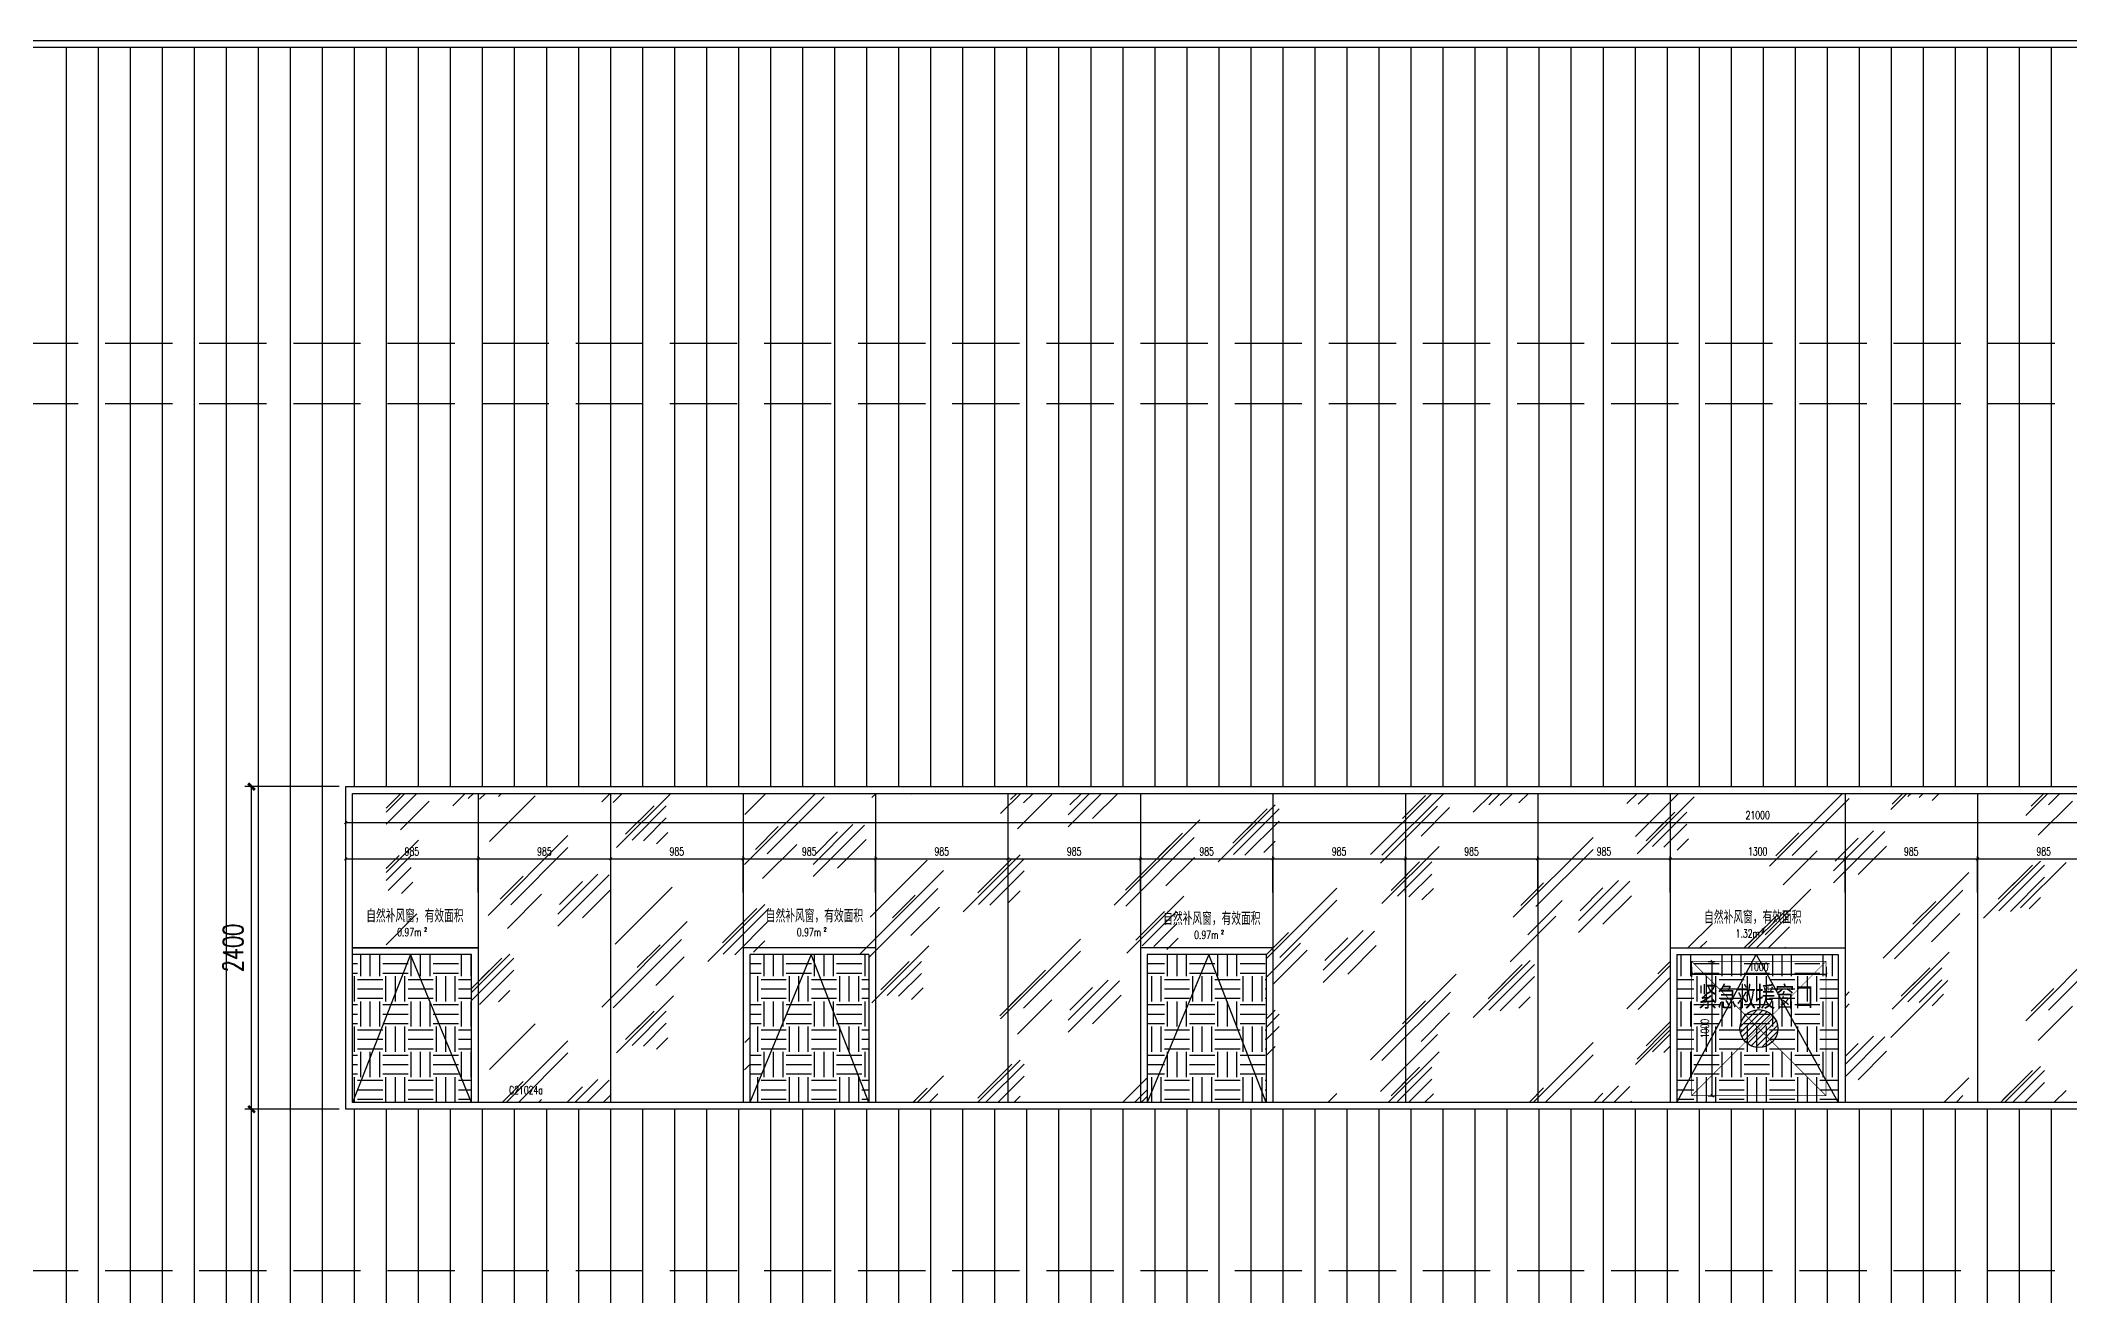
# Model space of a CAD drawing. Extents: x -2377130 to 293730, y -2 to 754590.
# Drawn here: x -158069 to -142981, y 526402 to 535737 of the extents above; entities that cross this region are included whole.
import ezdxf

# ---------------------------------------------------------------- set-up
doc = ezdxf.new("R2010")
doc.units = 0
doc.header["$LTSCALE"] = 1000
doc.header["$MEASUREMENT"] = 0
for name, pattern in [('__DASH', [0.35, 0.25, -0.1]), ('DASH', [0.35, 0.25, -0.1]), ('DOTE', [2.42, 2, -0.2, 0.02, -0.2])]:
    doc.linetypes.add(name, pattern=pattern)
doc.layers.get('Defpoints').update_dxf_attribs({"color": 210})
for name, color, linetype in [('A-AXIS-DOTE', 14, 'DOTE'), ('A-AXIS-DP', 126, 'Continuous'), ('A-HATCH-2', 251, 'Continuous'), ('A-LIN-V', 9, 'Continuous'), ('A-WINDOW', 140, 'Continuous'), ('A-云线', 50, 'Continuous'), ('A-门窗表显示尺寸', 160, 'Continuous'), ('SPACE_HATCH', 8, 'Continuous'), ('参考线', 8, 'Continuous')]:
    doc.layers.add(name, color=color, linetype=linetype)
doc.layers.add('A-WALL-HATCH', color=8, linetype='Continuous', lineweight=13)
doc.layers.add('A-加建区域', color=47, linetype='Continuous', plot=False)
doc.styles.add('_TCH_DIM_T3', font='SIMPLEX', dxfattribs={"width": 0.705882, "bigfont": 'GBCBIG'})
doc.styles.add('_TCH_SPACE', font='SIMPLEX', dxfattribs={"height": 5, "bigfont": 'GBCBIG'})
doc.styles.add('A-DIM_T3', font='SIMPLEX', dxfattribs={"width": 0.705882, "bigfont": 'GBCBIG'})
doc.styles.add('A-STANDARD', font='SIMPLEX', dxfattribs={"bigfont": 'GBCBIG'})
doc.styles.add('STYLE1', font='')
doc.styles.get('STYLE1').set_extended_font_data('SimSun')
doc.dimstyles.new('_TCH_ARCH&&20', dxfattribs={"dimtxt": 59.5, "dimasz": 20, "dimexe": 20, "dimexo": 20, "dimgap": 25.25, "dimtad": 1, "dimdec": 0, "dimzin": 0, "dimdsep": 46, "dimtxsty": '_TCH_DIM_T3', "dimblk": 'ARCHTICK', "dimcen": 0.09, "dimclrt": 7, "dimazin": 2, "dimtfac": 1, "dimtdec": 0, "dimtix": 1, "dimtmove": 2, "dimatfit": 3, "dimfxl": 0, "dimtolj": 1, "dimtzin": 0, "dimarcsym": 0})
doc.dimstyles.new('A-DIM&&20', dxfattribs={"dimtxt": 59.5, "dimasz": 20, "dimexe": 20, "dimexo": 20, "dimgap": 25.25, "dimtad": 1, "dimdec": 0, "dimzin": 0, "dimdsep": 46, "dimtxsty": 'A-DIM_T3', "dimblk": 'ARCHTICK', "dimcen": 0.09, "dimclrt": 7, "dimazin": 2, "dimtfac": 1, "dimtdec": 0, "dimtix": 1, "dimtmove": 2, "dimatfit": 3, "dimfxl": 0, "dimtolj": 1, "dimtzin": 0, "dimarcsym": 0})
pattern_1 = [(0, (-244398.66, 10550), (187.5, 187.5), [187.5, -187.5]), (0, (-244398.66, 10620.31), (187.5, 187.5), [187.5, -187.5]), (0, (-244398.66, 10690.63), (187.5, 187.5), [187.5, -187.5]), (90, (-244375.23, 10714.06), (-187.5, 187.5), [187.5, -187.5]), (90, (-244304.91, 10714.06), (-187.5, 187.5), [187.5, -187.5]), (90, (-244234.6, 10714.06), (-187.5, 187.5), [187.5, -187.5])]

# ---------------------------------------------------------------- blocks, each defined once
blk = doc.blocks.new('_ArchTick')
at = {"color": 0, "linetype": 'ByBlock', "const_width": 0.4}
blk.add_lwpolyline([(-0.5, -0.5), (0.5, 0.5)], dxfattribs=at)
blk = doc.blocks.new('*D388')
at = {"layer": 'A-加建区域', "color": 0, "lineweight": -2}
for p, q in [((-213333, 538419), (-213333, 538345)), ((-213333, 538365), (-212333, 538365)), ((-212333, 538419), (-212333, 538345))]:
    blk.add_line(p, q, dxfattribs=at)
at = {"layer": 'Defpoints', "color": 0}
for p in [(-213333, 538439), (-212333, 538439), (-212333, 538365)]:
    blk.add_point(p, dxfattribs=at)
at = {"layer": 'A-加建区域', "color": 0, "lineweight": -2, "xscale": 20, "yscale": 20, "zscale": 20, "rotation": 180}
blk.add_blockref('_ArchTick', (-213333, 538365), dxfattribs=at)
at = {"layer": 'A-加建区域', "color": 0, "lineweight": -2, "xscale": 20, "yscale": 20, "zscale": 20}
blk.add_blockref('_ArchTick', (-212333, 538365), dxfattribs=at)
at = {"layer": 'A-加建区域', "color": 7, "insert": (-212833, 538420), "char_height": 59.5, "attachment_point": 5, "style": '_TCH_DIM_T3'}
blk.add_mtext('\\A1;1000', dxfattribs=at)
blk = doc.blocks.new('*D389')
at = {"layer": 'A-加建区域', "color": 0, "lineweight": -2}
for p, q in [((-213211, 538460), (-213160, 538460)), ((-213180, 537460), (-213180, 538460)), ((-213211, 537460), (-213160, 537460))]:
    blk.add_line(p, q, dxfattribs=at)
at = {"layer": 'Defpoints', "color": 0}
for p in [(-213231, 538460), (-213180, 538460), (-213231, 537460)]:
    blk.add_point(p, dxfattribs=at)
at = {"layer": 'A-加建区域', "color": 0, "lineweight": -2, "xscale": 20, "yscale": 20, "zscale": 20}
for p, rotation in [((-213180, 538460), 90), ((-213180, 537460), 270)]:
    blk.add_blockref('_ArchTick', p, dxfattribs=dict(at, rotation=rotation))
at = {"layer": 'A-加建区域', "color": 7, "insert": (-213235, 537960), "char_height": 59.5, "attachment_point": 5, "rotation": 90, "style": '_TCH_DIM_T3'}
blk.add_mtext('\\A1;1000', dxfattribs=at)
blk = doc.blocks.new('*D1477')
at = {"layer": 'A-门窗表显示尺寸', "color": 0, "lineweight": -2}
for p, q in [((-155799, 529673), (-155799, 529940)), ((-155799, 529920), (-134799, 529920)), ((-134799, 529673), (-134799, 529940))]:
    blk.add_line(p, q, dxfattribs=at)
at = {"layer": 'Defpoints', "color": 0}
for p in [(-134799, 529920), (-155799, 529653), (-134799, 529653)]:
    blk.add_point(p, dxfattribs=at)
at = {"layer": 'A-门窗表显示尺寸', "color": 0, "lineweight": -2, "xscale": 20, "yscale": 20, "zscale": 20, "rotation": 180}
blk.add_blockref('_ArchTick', (-155799, 529920), dxfattribs=at)
at = {"layer": 'A-门窗表显示尺寸', "color": 0, "lineweight": -2, "xscale": 20, "yscale": 20, "zscale": 20}
blk.add_blockref('_ArchTick', (-134799, 529920), dxfattribs=at)
at = {"layer": 'A-门窗表显示尺寸', "color": 7, "insert": (-145299, 529975), "char_height": 59.5, "attachment_point": 5, "style": 'A-DIM_T3'}
blk.add_mtext('\\A1;21000', dxfattribs=at)
blk = doc.blocks.new('*D1462')
at = {"layer": 'A-门窗表显示尺寸', "color": 0, "lineweight": -2}
for p, q in [((-143664, 529400), (-143664, 529670)), ((-143664, 529650), (-142679, 529650)), ((-142679, 529400), (-142679, 529670))]:
    blk.add_line(p, q, dxfattribs=at)
at = {"layer": 'Defpoints', "color": 0}
for p in [(-142679, 529650), (-143664, 529380), (-142679, 529380)]:
    blk.add_point(p, dxfattribs=at)
at = {"layer": 'A-门窗表显示尺寸', "color": 0, "lineweight": -2, "xscale": 20, "yscale": 20, "zscale": 20, "rotation": 180}
blk.add_blockref('_ArchTick', (-143664, 529650), dxfattribs=at)
at = {"layer": 'A-门窗表显示尺寸', "color": 0, "lineweight": -2, "xscale": 20, "yscale": 20, "zscale": 20}
blk.add_blockref('_ArchTick', (-142679, 529650), dxfattribs=at)
at = {"layer": 'A-门窗表显示尺寸', "color": 7, "insert": (-143172, 529705), "char_height": 59.5, "attachment_point": 5, "style": 'A-DIM_T3'}
blk.add_mtext('\\A1;985', dxfattribs=at)
blk = doc.blocks.new('*D1463')
at = {"layer": 'A-门窗表显示尺寸', "color": 0, "lineweight": -2}
for p, q in [((-144649, 529400), (-144649, 529670)), ((-144649, 529650), (-143664, 529650)), ((-143664, 529400), (-143664, 529670))]:
    blk.add_line(p, q, dxfattribs=at)
at = {"layer": 'Defpoints', "color": 0}
for p in [(-143664, 529650), (-144649, 529380), (-143664, 529380)]:
    blk.add_point(p, dxfattribs=at)
at = {"layer": 'A-门窗表显示尺寸', "color": 0, "lineweight": -2, "xscale": 20, "yscale": 20, "zscale": 20, "rotation": 180}
blk.add_blockref('_ArchTick', (-144649, 529650), dxfattribs=at)
at = {"layer": 'A-门窗表显示尺寸', "color": 0, "lineweight": -2, "xscale": 20, "yscale": 20, "zscale": 20}
blk.add_blockref('_ArchTick', (-143664, 529650), dxfattribs=at)
at = {"layer": 'A-门窗表显示尺寸', "color": 7, "insert": (-144157, 529705), "char_height": 59.5, "attachment_point": 5, "style": 'A-DIM_T3'}
blk.add_mtext('\\A1;985', dxfattribs=at)
blk = doc.blocks.new('*D1464')
at = {"layer": 'A-门窗表显示尺寸', "color": 0, "lineweight": -2}
for p, q in [((-145949, 529400), (-145949, 529670)), ((-145949, 529650), (-144649, 529650)), ((-144649, 529400), (-144649, 529670))]:
    blk.add_line(p, q, dxfattribs=at)
at = {"layer": 'Defpoints', "color": 0}
for p in [(-144649, 529650), (-145949, 529380), (-144649, 529380)]:
    blk.add_point(p, dxfattribs=at)
at = {"layer": 'A-门窗表显示尺寸', "color": 0, "lineweight": -2, "xscale": 20, "yscale": 20, "zscale": 20, "rotation": 180}
blk.add_blockref('_ArchTick', (-145949, 529650), dxfattribs=at)
at = {"layer": 'A-门窗表显示尺寸', "color": 0, "lineweight": -2, "xscale": 20, "yscale": 20, "zscale": 20}
blk.add_blockref('_ArchTick', (-144649, 529650), dxfattribs=at)
at = {"layer": 'A-门窗表显示尺寸', "color": 7, "insert": (-145299, 529705), "char_height": 59.5, "attachment_point": 5, "style": 'A-DIM_T3'}
blk.add_mtext('\\A1;1300', dxfattribs=at)
blk = doc.blocks.new('*D1465')
at = {"layer": 'A-门窗表显示尺寸', "color": 0, "lineweight": -2}
for p, q in [((-146934, 529400), (-146934, 529670)), ((-146934, 529650), (-145949, 529650)), ((-145949, 529400), (-145949, 529670))]:
    blk.add_line(p, q, dxfattribs=at)
at = {"layer": 'Defpoints', "color": 0}
for p in [(-145949, 529650), (-146934, 529380), (-145949, 529380)]:
    blk.add_point(p, dxfattribs=at)
at = {"layer": 'A-门窗表显示尺寸', "color": 0, "lineweight": -2, "xscale": 20, "yscale": 20, "zscale": 20, "rotation": 180}
blk.add_blockref('_ArchTick', (-146934, 529650), dxfattribs=at)
at = {"layer": 'A-门窗表显示尺寸', "color": 0, "lineweight": -2, "xscale": 20, "yscale": 20, "zscale": 20}
blk.add_blockref('_ArchTick', (-145949, 529650), dxfattribs=at)
at = {"layer": 'A-门窗表显示尺寸', "color": 7, "insert": (-146442, 529705), "char_height": 59.5, "attachment_point": 5, "style": 'A-DIM_T3'}
blk.add_mtext('\\A1;985', dxfattribs=at)
blk = doc.blocks.new('*D1466')
at = {"layer": 'A-门窗表显示尺寸', "color": 0, "lineweight": -2}
for p, q in [((-147919, 529400), (-147919, 529670)), ((-147919, 529650), (-146934, 529650)), ((-146934, 529400), (-146934, 529670))]:
    blk.add_line(p, q, dxfattribs=at)
at = {"layer": 'Defpoints', "color": 0}
for p in [(-146934, 529650), (-147919, 529380), (-146934, 529380)]:
    blk.add_point(p, dxfattribs=at)
at = {"layer": 'A-门窗表显示尺寸', "color": 0, "lineweight": -2, "xscale": 20, "yscale": 20, "zscale": 20, "rotation": 180}
blk.add_blockref('_ArchTick', (-147919, 529650), dxfattribs=at)
at = {"layer": 'A-门窗表显示尺寸', "color": 0, "lineweight": -2, "xscale": 20, "yscale": 20, "zscale": 20}
blk.add_blockref('_ArchTick', (-146934, 529650), dxfattribs=at)
at = {"layer": 'A-门窗表显示尺寸', "color": 7, "insert": (-147427, 529705), "char_height": 59.5, "attachment_point": 5, "style": 'A-DIM_T3'}
blk.add_mtext('\\A1;985', dxfattribs=at)
blk = doc.blocks.new('*D1467')
at = {"layer": 'A-门窗表显示尺寸', "color": 0, "lineweight": -2}
for p, q in [((-148904, 529400), (-148904, 529670)), ((-148904, 529650), (-147919, 529650)), ((-147919, 529400), (-147919, 529670))]:
    blk.add_line(p, q, dxfattribs=at)
at = {"layer": 'Defpoints', "color": 0}
for p in [(-147919, 529650), (-148904, 529380), (-147919, 529380)]:
    blk.add_point(p, dxfattribs=at)
at = {"layer": 'A-门窗表显示尺寸', "color": 0, "lineweight": -2, "xscale": 20, "yscale": 20, "zscale": 20, "rotation": 180}
blk.add_blockref('_ArchTick', (-148904, 529650), dxfattribs=at)
at = {"layer": 'A-门窗表显示尺寸', "color": 0, "lineweight": -2, "xscale": 20, "yscale": 20, "zscale": 20}
blk.add_blockref('_ArchTick', (-147919, 529650), dxfattribs=at)
at = {"layer": 'A-门窗表显示尺寸', "color": 7, "insert": (-148412, 529705), "char_height": 59.5, "attachment_point": 5, "style": 'A-DIM_T3'}
blk.add_mtext('\\A1;985', dxfattribs=at)
blk = doc.blocks.new('*D1468')
at = {"layer": 'A-门窗表显示尺寸', "color": 0, "lineweight": -2}
for p, q in [((-149889, 529400), (-149889, 529670)), ((-149889, 529650), (-148904, 529650)), ((-148904, 529400), (-148904, 529670))]:
    blk.add_line(p, q, dxfattribs=at)
at = {"layer": 'Defpoints', "color": 0}
for p in [(-148904, 529650), (-149889, 529380), (-148904, 529380)]:
    blk.add_point(p, dxfattribs=at)
at = {"layer": 'A-门窗表显示尺寸', "color": 0, "lineweight": -2, "xscale": 20, "yscale": 20, "zscale": 20, "rotation": 180}
blk.add_blockref('_ArchTick', (-149889, 529650), dxfattribs=at)
at = {"layer": 'A-门窗表显示尺寸', "color": 0, "lineweight": -2, "xscale": 20, "yscale": 20, "zscale": 20}
blk.add_blockref('_ArchTick', (-148904, 529650), dxfattribs=at)
at = {"layer": 'A-门窗表显示尺寸', "color": 7, "insert": (-149397, 529705), "char_height": 59.5, "attachment_point": 5, "style": 'A-DIM_T3'}
blk.add_mtext('\\A1;985', dxfattribs=at)
blk = doc.blocks.new('*D1469')
at = {"layer": 'A-门窗表显示尺寸', "color": 0, "lineweight": -2}
for p, q in [((-150874, 529400), (-150874, 529670)), ((-150874, 529650), (-149889, 529650)), ((-149889, 529400), (-149889, 529670))]:
    blk.add_line(p, q, dxfattribs=at)
at = {"layer": 'Defpoints', "color": 0}
for p in [(-149889, 529650), (-150874, 529380), (-149889, 529380)]:
    blk.add_point(p, dxfattribs=at)
at = {"layer": 'A-门窗表显示尺寸', "color": 0, "lineweight": -2, "xscale": 20, "yscale": 20, "zscale": 20, "rotation": 180}
blk.add_blockref('_ArchTick', (-150874, 529650), dxfattribs=at)
at = {"layer": 'A-门窗表显示尺寸', "color": 0, "lineweight": -2, "xscale": 20, "yscale": 20, "zscale": 20}
blk.add_blockref('_ArchTick', (-149889, 529650), dxfattribs=at)
at = {"layer": 'A-门窗表显示尺寸', "color": 7, "insert": (-150382, 529705), "char_height": 59.5, "attachment_point": 5, "style": 'A-DIM_T3'}
blk.add_mtext('\\A1;985', dxfattribs=at)
blk = doc.blocks.new('*D1470')
at = {"layer": 'A-门窗表显示尺寸', "color": 0, "lineweight": -2}
for p, q in [((-151859, 529400), (-151859, 529670)), ((-151859, 529650), (-150874, 529650)), ((-150874, 529400), (-150874, 529670))]:
    blk.add_line(p, q, dxfattribs=at)
at = {"layer": 'Defpoints', "color": 0}
for p in [(-150874, 529650), (-151859, 529380), (-150874, 529380)]:
    blk.add_point(p, dxfattribs=at)
at = {"layer": 'A-门窗表显示尺寸', "color": 0, "lineweight": -2, "xscale": 20, "yscale": 20, "zscale": 20, "rotation": 180}
blk.add_blockref('_ArchTick', (-151859, 529650), dxfattribs=at)
at = {"layer": 'A-门窗表显示尺寸', "color": 0, "lineweight": -2, "xscale": 20, "yscale": 20, "zscale": 20}
blk.add_blockref('_ArchTick', (-150874, 529650), dxfattribs=at)
at = {"layer": 'A-门窗表显示尺寸', "color": 7, "insert": (-151367, 529705), "char_height": 59.5, "attachment_point": 5, "style": 'A-DIM_T3'}
blk.add_mtext('\\A1;985', dxfattribs=at)
blk = doc.blocks.new('*D1471')
at = {"layer": 'A-门窗表显示尺寸', "color": 0, "lineweight": -2}
for p, q in [((-152844, 529400), (-152844, 529670)), ((-152844, 529650), (-151859, 529650)), ((-151859, 529400), (-151859, 529670))]:
    blk.add_line(p, q, dxfattribs=at)
at = {"layer": 'Defpoints', "color": 0}
for p in [(-151859, 529650), (-152844, 529380), (-151859, 529380)]:
    blk.add_point(p, dxfattribs=at)
at = {"layer": 'A-门窗表显示尺寸', "color": 0, "lineweight": -2, "xscale": 20, "yscale": 20, "zscale": 20, "rotation": 180}
blk.add_blockref('_ArchTick', (-152844, 529650), dxfattribs=at)
at = {"layer": 'A-门窗表显示尺寸', "color": 0, "lineweight": -2, "xscale": 20, "yscale": 20, "zscale": 20}
blk.add_blockref('_ArchTick', (-151859, 529650), dxfattribs=at)
at = {"layer": 'A-门窗表显示尺寸', "color": 7, "insert": (-152352, 529705), "char_height": 59.5, "attachment_point": 5, "style": 'A-DIM_T3'}
blk.add_mtext('\\A1;985', dxfattribs=at)
blk = doc.blocks.new('*D1472')
at = {"layer": 'A-门窗表显示尺寸', "color": 0, "lineweight": -2}
for p, q in [((-153829, 529400), (-153829, 529670)), ((-153829, 529650), (-152844, 529650)), ((-152844, 529400), (-152844, 529670))]:
    blk.add_line(p, q, dxfattribs=at)
at = {"layer": 'Defpoints', "color": 0}
for p in [(-152844, 529650), (-153829, 529380), (-152844, 529380)]:
    blk.add_point(p, dxfattribs=at)
at = {"layer": 'A-门窗表显示尺寸', "color": 0, "lineweight": -2, "xscale": 20, "yscale": 20, "zscale": 20, "rotation": 180}
blk.add_blockref('_ArchTick', (-153829, 529650), dxfattribs=at)
at = {"layer": 'A-门窗表显示尺寸', "color": 0, "lineweight": -2, "xscale": 20, "yscale": 20, "zscale": 20}
blk.add_blockref('_ArchTick', (-152844, 529650), dxfattribs=at)
at = {"layer": 'A-门窗表显示尺寸', "color": 7, "insert": (-153337, 529705), "char_height": 59.5, "attachment_point": 5, "style": 'A-DIM_T3'}
blk.add_mtext('\\A1;985', dxfattribs=at)
blk = doc.blocks.new('*D1473')
at = {"layer": 'A-门窗表显示尺寸', "color": 0, "lineweight": -2}
for p, q in [((-154814, 529400), (-154814, 529670)), ((-154814, 529650), (-153829, 529650)), ((-153829, 529400), (-153829, 529670))]:
    blk.add_line(p, q, dxfattribs=at)
at = {"layer": 'Defpoints', "color": 0}
for p in [(-153829, 529650), (-154814, 529380), (-153829, 529380)]:
    blk.add_point(p, dxfattribs=at)
at = {"layer": 'A-门窗表显示尺寸', "color": 0, "lineweight": -2, "xscale": 20, "yscale": 20, "zscale": 20, "rotation": 180}
blk.add_blockref('_ArchTick', (-154814, 529650), dxfattribs=at)
at = {"layer": 'A-门窗表显示尺寸', "color": 0, "lineweight": -2, "xscale": 20, "yscale": 20, "zscale": 20}
blk.add_blockref('_ArchTick', (-153829, 529650), dxfattribs=at)
at = {"layer": 'A-门窗表显示尺寸', "color": 7, "insert": (-154322, 529705), "char_height": 59.5, "attachment_point": 5, "style": 'A-DIM_T3'}
blk.add_mtext('\\A1;985', dxfattribs=at)
blk = doc.blocks.new('*D1474')
at = {"layer": 'A-门窗表显示尺寸', "color": 0, "lineweight": -2}
for p, q in [((-155799, 529400), (-155799, 529670)), ((-155799, 529650), (-154814, 529650)), ((-154814, 529400), (-154814, 529670))]:
    blk.add_line(p, q, dxfattribs=at)
at = {"layer": 'Defpoints', "color": 0}
for p in [(-154814, 529650), (-155799, 529380), (-154814, 529380)]:
    blk.add_point(p, dxfattribs=at)
at = {"layer": 'A-门窗表显示尺寸', "color": 0, "lineweight": -2, "xscale": 20, "yscale": 20, "zscale": 20, "rotation": 180}
blk.add_blockref('_ArchTick', (-155799, 529650), dxfattribs=at)
at = {"layer": 'A-门窗表显示尺寸', "color": 0, "lineweight": -2, "xscale": 20, "yscale": 20, "zscale": 20}
blk.add_blockref('_ArchTick', (-154814, 529650), dxfattribs=at)
at = {"layer": 'A-门窗表显示尺寸', "color": 7, "insert": (-155307, 529705), "char_height": 59.5, "attachment_point": 5, "style": 'A-DIM_T3'}
blk.add_mtext('\\A1;985', dxfattribs=at)
blk = doc.blocks.new('w432432')
at = {"layer": 'A-加建区域'}
h = blk.add_hatch(dxfattribs=at)
h.set_pattern_fill('ANSI31', color=256, scale=20)
h.set_pattern_definition([(45, (-1625650.35, -1064386.833), (-22.4506403, 22.4506403), [])])
edge = h.paths.add_edge_path()
edge.add_arc((-212832.6, 537960), 140.7, 0, 360)
at = {"layer": 'A-加建区域', "linetype": 'DASH', "const_width": 5}
blk.add_lwpolyline([(-213332.6, 538460), (-212332.6, 538460), (-212332.6, 537460), (-213332.6, 537460)], close=True, dxfattribs=at)
for points in [[(-213332.6, 538460), (-212332.6, 537460)], [(-212332.6, 538460), (-213332.6, 537460)]]:
    blk.add_lwpolyline(points, dxfattribs=at)
at = {"layer": 'A-加建区域', "ltscale": 0.5}
blk.add_circle((-212832.6, 537960), 140.7, dxfattribs=at)
at = {"layer": 'A-加建区域', "linetype": 'Continuous', "style": 'STYLE1', "width": 0.7}
blk.add_text('紧急救援窗口', height=150, dxfattribs=at).set_placement((-213284.3, 538123))
at = {"layer": 'A-加建区域'}
for p1, p2, distance, picture, middle in [((-213332.6, 538438.7), (-212332.6, 538438.7), -73.3, '*D388', (-212832.6, 538420.4)), ((-213231.4, 537460), (-213231.4, 538460), -51.4, '*D389', (-213235, 537960))]:
    dim = blk.add_aligned_dim(p1=p1, p2=p2, distance=distance, dimstyle='_TCH_ARCH&&20', dxfattribs=at)
    dim.commit()
    dim.dimension.update_dxf_attribs({"geometry": picture, "text_midpoint": middle})

msp = doc.modelspace()

# ---------------------------------------------------------------- linework, layer by layer
at = {"layer": 'A-AXIS-DOTE', "color": 8, "linetype": '__DASH', "ltscale": 2}
for p, q in [((-252788.4, 535737.5), (-54309.8, 535737.5)), ((-252788.4, 533487.5), (-54309.8, 533487.5)), ((-252788.4, 533037.5), (-54309.8, 533037.5))]:
    msp.add_line(p, q, dxfattribs=at)
at = {"layer": 'A-AXIS-DP', "color": 8}
for p, q in [((-156500, 527787.5), (-156500, 530187.5)), ((-156500, 519637.5), (-156500, 527787.5))]:
    msp.add_line(p, q, dxfattribs=at)
at = {"layer": 'A-HATCH-2', "color": 8, "linetype": 'Continuous'}
for p, q in [((-157876.9, 517237.5), (-157876.9, 535687.5)), ((-157638.8, 517237.5), (-157638.8, 535687.5)), ((-157400.6, 517237.5), (-157400.6, 535687.5)), ((-157162.5, 517237.5), (-157162.5, 535687.5)), ((-156924.4, 517237.5), (-156924.4, 535687.5)), ((-156686.2, 517237.5), (-156686.2, 535687.5)), ((-156448.1, 517237.5), (-156448.1, 535687.5)), ((-156210, 517237.5), (-156210, 535687.5)), ((-155971.9, 517237.5), (-155971.9, 535687.5)), ((-155733.8, 519637.5), (-155733.8, 535687.5)), ((-155495.6, 519637.5), (-155495.6, 535687.5)), ((-155257.5, 519637.5), (-155257.5, 535687.5)), ((-155019.4, 519637.5), (-155019.4, 535687.5)), ((-154781.2, 519637.5), (-154781.2, 535687.5)), ((-154543.1, 519637.5), (-154543.1, 535687.5)), ((-154305, 519637.5), (-154305, 535687.5)), ((-154066.9, 519637.5), (-154066.9, 535687.5)), ((-153828.8, 519637.5), (-153828.8, 535687.5)), ((-153590.6, 519637.5), (-153590.6, 535687.5)), ((-153352.5, 519637.5), (-153352.5, 535687.5)), ((-153114.4, 519637.5), (-153114.4, 535687.5)), ((-152876.2, 519637.5), (-152876.2, 535687.5)), ((-152638.1, 519637.5), (-152638.1, 535687.5)), ((-152400, 519637.5), (-152400, 535687.5)), ((-152161.9, 519637.5), (-152161.9, 535687.5)), ((-151923.8, 519637.5), (-151923.8, 535687.5)), ((-151685.6, 519637.5), (-151685.6, 535687.5)), ((-151447.5, 519637.5), (-151447.5, 535687.5)), ((-151209.4, 519637.5), (-151209.4, 535687.5)), ((-150971.2, 519637.5), (-150971.2, 535687.5)), ((-150733.1, 519637.5), (-150733.1, 535687.5)), ((-150495, 519637.5), (-150495, 535687.5)), ((-150256.9, 519637.5), (-150256.9, 535687.5)), ((-150018.8, 519637.5), (-150018.8, 535687.5)), ((-149780.6, 519637.5), (-149780.6, 535687.5)), ((-149542.5, 519637.5), (-149542.5, 535687.5)), ((-149304.4, 519637.5), (-149304.4, 535687.5)), ((-149066.2, 519637.5), (-149066.2, 535687.5)), ((-148828.1, 519637.5), (-148828.1, 535687.5)), ((-148590, 519637.5), (-148590, 535687.5)), ((-148351.9, 519637.5), (-148351.9, 535687.5)), ((-148113.8, 519637.5), (-148113.8, 535687.5)), ((-147875.6, 519637.5), (-147875.6, 535687.5)), ((-147637.5, 519637.5), (-147637.5, 535687.5)), ((-147399.4, 519637.5), (-147399.4, 535687.5)), ((-147161.2, 519637.5), (-147161.2, 535687.5)), ((-146923.1, 519637.5), (-146923.1, 535687.5)), ((-146685, 519637.5), (-146685, 535687.5)), ((-146446.9, 519637.5), (-146446.9, 535687.5)), ((-146208.8, 519637.5), (-146208.8, 535687.5)), ((-145970.6, 519637.5), (-145970.6, 535687.5)), ((-145732.5, 519637.5), (-145732.5, 535687.5)), ((-145494.4, 519637.5), (-145494.4, 535687.5)), ((-145256.2, 519637.5), (-145256.2, 535687.5)), ((-145018.1, 519637.5), (-145018.1, 535687.5)), ((-144780, 519637.5), (-144780, 535687.5)), ((-144541.9, 519637.5), (-144541.9, 535687.5)), ((-144303.8, 519637.5), (-144303.8, 535687.5)), ((-144065.6, 519637.5), (-144065.6, 535687.5)), ((-143827.5, 519637.5), (-143827.5, 535687.5)), ((-143589.4, 519637.5), (-143589.4, 535687.5)), ((-143351.2, 519637.5), (-143351.2, 535687.5)), ((-143113.1, 519637.5), (-143113.1, 535687.5))]:
    msp.add_line(p, q, dxfattribs=at)
at = {"layer": 'A-LIN-V', "color": 8}
for p, q in [((-246199.3, 535737.5), (-60499.3, 535737.5)), ((-246199.3, 535687.5), (-60499.3, 535687.5))]:
    msp.add_line(p, q, dxfattribs=at)
at = {"layer": 'A-加建区域', "color": 8, "linetype": '__DASH', "ltscale": 2}
msp.add_line((-252788.4, 526587.5), (-54309.8, 526587.5), dxfattribs=at)

# ---------------------------------------------------------------- block references
at = {"layer": 'A-AXIS-DP', "color": 8, "xscale": 50, "yscale": 50, "zscale": 50}
for p, rotation in [((-156500, 530187.5), 90), ((-156500, 527787.5), 90), ((-156500, 527787.5), 270)]:
    msp.add_blockref('_ArchTick', p, dxfattribs=dict(at, rotation=rotation))

# ---------------------------------------------------------------- texts
at = {"layer": 'A-AXIS-DP', "color": 8, "insert": (-156637.5, 528987.5), "char_height": 148.75, "attachment_point": 5, "rotation": 90, "style": '_TCH_DIM_T3'}
msp.add_mtext('\\A1;2400', dxfattribs=at)

# ---------------------------------------------------------------- next in the draw order: wipeouts: each hides what was drawn before it
at = {"color": 8}
msp.add_wipeout([(-155799.3, 527787.5), (-134799.3, 527787.5), (-134799.3, 530187.5), (-155799.3, 530187.5)], dxfattribs=at).dxf.layer = '参考线'

# ---------------------------------------------------------------- next in the draw order: hatches: boundary and pattern name
at = {"layer": 'A-WALL-HATCH'}
h = msp.add_hatch(dxfattribs=at)
h.set_pattern_fill('玻璃2', color=8, scale=100, angle=180)
h.set_pattern_definition([(225, (54130, -60), (-2e-13, -1527.3506), [600, -360, 600, -360, 240, -523.2816]), (225, (54160, -90), (-2e-13, -1527.3506), [480, -600, 360, -360, 420, -463.2816]), (225, (54160, -180), (-2e-13, -1527.3506), [360, -720, 240, -360, 540, -463.2816]), (225, (54070, -90), (-2e-13, -1527.3506), [360, -720, 300, -1303.2815]), (225, (53980, -180), (-2e-13, -1527.3506), [180, -900, 120, -1483.2815]), (225, (54130, -330), (-2e-13, -1527.3506), [120, -900, 120, -480, 300, -763.2816]), (225, (53590, -240), (-2e-13, -1527.3506), [600, -900, 720, -475.2816]), (225, (53590, -150), (-2e-13, -1527.3506), [840, -600, 900, -355.2816]), (225, (53440, -270), (2e-13, 1697.0563), [600, -840, 480, -763.2816]), (225, (53530, -450), (-2e-13, -1527.3506), [300, -1200, 360, -823.2816]), (225, (53350, -360), (-2e-13, -1527.3506), [240, -1200, 240, -1003.2815])])
h.paths.add_polyline_path([(-155499.3, 528937.5), (-154864.3, 528937.5), (-154864.3, 527837.5), (-152794.3, 527837.5), (-152794.3, 528937.5), (-151909.3, 528937.5), (-151909.3, 527837.5), (-149839.3, 527837.5), (-149839.3, 528937.5), (-148954.3, 528937.5), (-148954.3, 527837.5), (-145949.3, 527837.5), (-145949.3, 528987.5), (-144649.3, 528987.5), (-144649.3, 527837.5), (-141644.3, 527837.5), (-141644.3, 528937.5), (-140759.3, 528937.5), (-140759.3, 527837.5), (-138689.3, 527837.5), (-138689.3, 528937.5), (-137804.3, 528937.5), (-137804.3, 527837.5), (-135784.3, 527837.5), (-135784.3, 528987.5), (-134799.3, 528987.5), (-134799.3, 530137.5), (-155499.3, 530137.5)])
at = {"layer": 'SPACE_HATCH'}
h = msp.add_hatch(dxfattribs=at)
h.set_pattern_fill('土壤', color=8, scale=50, style=0)
h.set_pattern_definition(pattern_1)
h.paths.add_polyline_path([(-155749.3, 528937.5), (-154864.3, 528937.5), (-154864.3, 527837.5), (-155749.3, 527837.5)])
h = msp.add_hatch(dxfattribs=at)
h.set_pattern_fill('土壤', color=8, scale=50, style=0)
h.set_pattern_definition(pattern_1)
h.paths.add_polyline_path([(-152794.3, 528937.5), (-151909.3, 528937.5), (-151909.3, 527837.5), (-152794.3, 527837.5)])
h = msp.add_hatch(dxfattribs=at)
h.set_pattern_fill('土壤', color=8, scale=50, style=0)
h.set_pattern_definition(pattern_1)
h.paths.add_polyline_path([(-149839.3, 528937.5), (-148954.3, 528937.5), (-148954.3, 527837.5), (-149839.3, 527837.5)])
h = msp.add_hatch(dxfattribs=at)
h.set_pattern_fill('土壤', color=8, scale=50, style=0)
h.set_pattern_definition(pattern_1)
h.paths.add_polyline_path([(-144699.3, 528937.5), (-145899.3, 528937.5), (-145899.3, 527837.5), (-144699.3, 527837.5)])

# ---------------------------------------------------------------- next in the draw order: linework, layer by layer
at = {"layer": 'A-AXIS-DP', "color": 8}
for p, q in [((-155849.3, 530187.5), (-156550, 530187.5)), ((-155849.3, 527787.5), (-156550, 527787.5)), ((-155849.3, 527787.5), (-156550, 527787.5))]:
    msp.add_line(p, q, dxfattribs=at)
at = {"layer": 'A-WINDOW', "color": 8}
for p, q in [((-155799.3, 527837.5), (-155799.3, 530137.5)), ((-154814.3, 530137.5), (-154814.3, 527837.5)), ((-153829.3, 530137.5), (-153829.3, 527837.5)), ((-152844.3, 530137.5), (-152844.3, 527837.5)), ((-151859.3, 530137.5), (-151859.3, 527837.5)), ((-150874.3, 530137.5), (-150874.3, 527837.5)), ((-149889.3, 530137.5), (-149889.3, 527837.5)), ((-148904.3, 530137.5), (-148904.3, 527837.5)), ((-147919.3, 530137.5), (-147919.3, 527837.5)), ((-146934.3, 530137.5), (-146934.3, 527837.5)), ((-145949.3, 530137.5), (-145949.3, 527837.5)), ((-144649.3, 530137.5), (-144649.3, 527837.5)), ((-143664.3, 530137.5), (-143664.3, 527837.5)), ((-154814.3, 528987.5), (-155749.3, 528987.5)), ((-155749.3, 528987.5), (-154814.3, 528987.5)), ((-151859.3, 528987.5), (-152844.3, 528987.5)), ((-148904.3, 528987.5), (-149889.3, 528987.5)), ((-145949.3, 528987.5), (-144649.3, 528987.5)), ((-154864.3, 528937.5), (-155749.3, 528937.5)), ((-154864.3, 527837.5), (-154864.3, 528937.5)), ((-151909.3, 528937.5), (-152794.3, 528937.5)), ((-152794.3, 528937.5), (-152794.3, 527837.5)), ((-151909.3, 528937.5), (-151909.3, 527837.5)), ((-148954.3, 528937.5), (-149839.3, 528937.5)), ((-149839.3, 528937.5), (-149839.3, 527837.5)), ((-148954.3, 528937.5), (-148954.3, 527837.5)), ((-145899.3, 528937.5), (-145899.3, 527837.5)), ((-145899.3, 528937.5), (-144699.3, 528937.5)), ((-144699.3, 528937.5), (-144699.3, 527837.5))]:
    msp.add_line(p, q, dxfattribs=at)
for points in [[(-134799.3, 527787.5), (-155799.3, 527787.5), (-155799.3, 530187.5), (-134799.3, 530187.5)], [(-134849.3, 527837.5), (-155749.3, 527837.5), (-155749.3, 530137.5), (-134849.3, 530137.5)]]:
    msp.add_lwpolyline(points, close=True, dxfattribs=at)
for points in [[(-154864.3, 527837.5), (-155316.8, 528937.5), (-155749.3, 527837.5)], [(-151909.3, 527837.5), (-152336.8, 528937.5), (-152794.3, 527837.5)], [(-148954.3, 527837.5), (-149381.8, 528937.5), (-149839.3, 527837.5)], [(-145899.3, 527837.5), (-145310, 528937.5), (-144699.3, 527837.5)]]:
    msp.add_lwpolyline(points, dxfattribs=at)

# ---------------------------------------------------------------- next in the draw order: block references
at = {"layer": 'A-云线', "color": 8}
msp.add_blockref('w432432', (67542.6, -9572.5), dxfattribs=at)

# ---------------------------------------------------------------- next in the draw order: texts
at = {"layer": 'A-加建区域', "color": 8, "style": '_TCH_SPACE'}
for p in [(-155647, 529177.5), (-152675.1, 529177.5), (-149720.1, 529157.5), (-145697.2, 529167.5)]:
    msp.add_text('自然补风窗，有效面积', height=96.45, dxfattribs=at).set_placement(p)
at = {"layer": 'A-加建区域', "color": 8, "style": '_TCH_SPACE', "width": 0.705882}
for s, height, p in [('0.97m', 59.5, (-155416.7, 529075.1)), ('2', 29.8, (-155216.7, 529110.1)), ('0.97m', 59.5, (-152444.9, 529075.1)), ('2', 29.8, (-152244.9, 529110.1)), ('0.97m', 59.5, (-149489.9, 529055.1)), ('2', 29.8, (-149289.9, 529090.1)), ('1.32m', 59.5, (-145463, 529065.1)), ('2', 29.8, (-145271, 529100.1))]:
    msp.add_text(s, height=height, dxfattribs=at).set_placement(p)
at = {"layer": 'A-门窗表显示尺寸', "color": 8, "style": 'A-STANDARD', "width": 0.705882}
msp.add_text('C21024a', height=59.5, dxfattribs=at).set_placement((-154584.7, 527900))

# ---------------------------------------------------------------- next in the draw order: dimensions: what is measured, and where the dimension line sits
at = {"layer": 'A-门窗表显示尺寸', "color": 8}
dim = msp.add_linear_dim(base=(-134799.3, 529920), p1=(-155799.3, 529652.5), p2=(-134799.3, 529652.5), angle=0, dimstyle='A-DIM&&20', dxfattribs=at)
dim.commit()
dim.dimension.update_dxf_attribs({"geometry": '*D1477', "text_midpoint": (-145299.3, 529975), "dimtype": 161})
for p1, p2, picture, middle in [((-155799.3, 529380), (-154814.3, 529380), '*D1474', (-155306.8, 529705)), ((-154814.3, 529380), (-153829.3, 529380), '*D1473', (-154321.8, 529705)), ((-153829.3, 529380), (-152844.3, 529380), '*D1472', (-153336.8, 529705)), ((-152844.3, 529380), (-151859.3, 529380), '*D1471', (-152351.8, 529705)), ((-151859.3, 529380), (-150874.3, 529380), '*D1470', (-151366.8, 529705)), ((-150874.3, 529380), (-149889.3, 529380), '*D1469', (-150381.8, 529705)), ((-149889.3, 529380), (-148904.3, 529380), '*D1468', (-149396.8, 529705)), ((-148904.3, 529380), (-147919.3, 529380), '*D1467', (-148411.8, 529705)), ((-147919.3, 529380), (-146934.3, 529380), '*D1466', (-147426.8, 529705)), ((-146934.3, 529380), (-145949.3, 529380), '*D1465', (-146441.8, 529705)), ((-145949.3, 529380), (-144649.3, 529380), '*D1464', (-145299.3, 529705)), ((-144649.3, 529380), (-143664.3, 529380), '*D1463', (-144156.8, 529705)), ((-143664.3, 529380), (-142679.3, 529380), '*D1462', (-143171.8, 529705))]:
    dim = msp.add_aligned_dim(p1=p1, p2=p2, distance=270, dimstyle='A-DIM&&20', dxfattribs=at)
    dim.commit()
    dim.dimension.update_dxf_attribs({"geometry": picture, "text_midpoint": middle})

doc.saveas('drawing.dxf')
